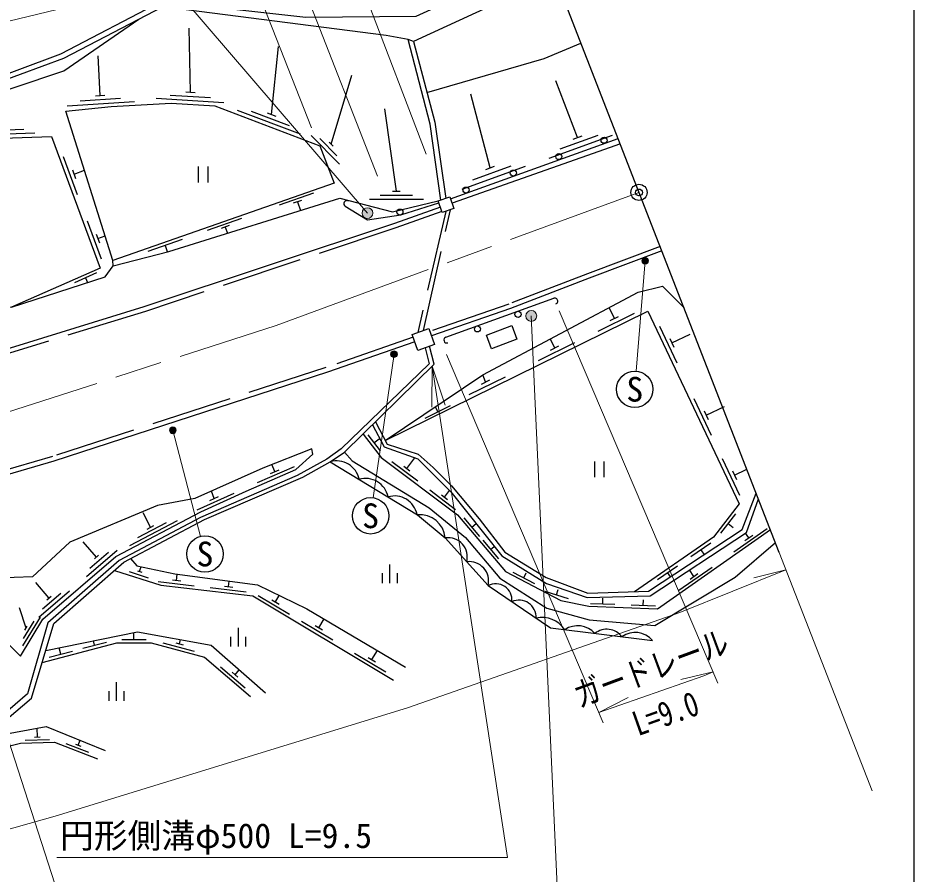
# Model space of a CAD drawing. Units: millimetres at full size, sheet at 1:1000; details may follow other scales. Extents: x 40000 to 680000, y 20000 to 380000.
# Drawn here: x 512592 to 579000, y 254310 to 317748 of the extents above; entities that cross this region are included whole.
import ezdxf
from ezdxf.enums import TextEntityAlignment as Align

# ---------------------------------------------------------------- set-up
doc = ezdxf.new("R2010")
doc.units = ezdxf.units.MM
doc.header["$LTSCALE"] = 1000
doc.header["$PDMODE"] = 32
doc.header["$PDSIZE"] = 500
doc.linetypes.add('CHAIN', pattern=[18.5, 12, -1.5, 3.5, -1.5])
doc.linetypes.add('DASHED', pattern=[7.5, 6, -1.5])
for name, color, linetype, lineweight in [('M-BGD', 7, 'Continuous', 25), ('M-BMK', 2, 'CHAIN', 13), ('M-BMK-OTRS', 5, 'Continuous', 25), ('M-BMK-SRVR', 3, 'Continuous', 25), ('M-STR-HTXT', 7, 'Continuous', 13), ('M-STR-STRC', 7, 'Continuous', 25), ('M-TTL-BAND', 7, 'Continuous', 25)]:
    doc.layers.add(name, color=color, linetype=linetype, lineweight=lineweight)
doc.layers.add('M-OTRS', color=6, linetype='Continuous')
doc.styles.add('ＭＳ ゴシック', font='')
doc.styles.get('ＭＳ ゴシック').set_extended_font_data('MS Gothic')

# ---------------------------------------------------------------- blocks, each defined once
blk = doc.blocks.new('open_arrow')
at = {"color": 0, "linetype": 'Continuous', "lineweight": -2}
blk.add_lwpolyline([(7.5, 1.25), (0, 0), (7.5, -1.25)], dxfattribs=at)

msp = doc.modelspace()

# ---------------------------------------------------------------- hatches: boundary and pattern name
at = {"layer": 'M-STR-HTXT'}
for points in [[(538157, 303072, -0.41421), (538280, 303625, -0.41421), (538832, 303502, -1)], [(559290, 299868, -1), (558851, 299629, -0.41421), (558951, 299968, -0.41421)], [(550296, 295450, -0.41421), (550419, 296002, -0.41421), (550971, 295880, -1)], [(540680, 292952, -1), (540241, 292713, -0.41421), (540341, 293052, -0.41421)], [(524292, 287312, -1), (523853, 287073, -0.41421), (523953, 287412, -0.41421)]]:
    msp.add_hatch(color=256, dxfattribs=at).paths.add_polyline_path(points)

# ---------------------------------------------------------------- linework, layer by layer
at = {"layer": 'M-BGD'}
for p, q in [((525381, 312239), (525277, 317000)), ((531388, 310597), (531905, 315637)), ((518685, 311996), (518528, 314930)), ((535802, 308392), (537346, 313496)), ((554068, 308884), (552460, 313085)), ((525031, 312260), (525730, 312218)), ((516231, 311229), (521220, 311566)), ((517209, 311596), (520202, 311798)), ((518336, 311973), (519034, 312020)), ((522849, 311791), (527840, 311489)), ((523865, 312030), (526860, 311849)), ((547591, 306640), (546162, 312099)), ((528837, 310921), (533513, 309150)), ((529879, 310847), (532684, 309785)), ((540637, 304918), (539770, 311014)), ((531060, 310721), (531715, 310473)), ((510639, 309419), (513037, 309501)), ((509850, 309092), (513847, 309228)), ((534324, 309044), (536423, 306901)), ((534958, 308825), (536217, 307539)), ((544660, 304337), (557060, 308817)), ((551962, 307358), (556664, 309057)), ((552780, 308036), (555601, 309055)), ((553739, 308765), (554397, 309003)), ((535655, 308542), (535949, 308242)), ((515946, 307477), (516989, 304664)), ((516627, 306503), (516870, 305847)), ((516749, 306175), (517526, 306463)), ((525956, 306727), (525956, 305553)), ((526656, 306727), (526656, 305553)), ((545505, 305057), (550207, 306756)), ((546313, 305763), (549134, 306783)), ((547262, 306521), (547920, 306759)), ((540357, 304918), (540917, 304918)), ((534503, 304758), (531954, 303868)), ((533595, 304219), (533000, 304011)), ((538637, 304318), (542637, 304318)), ((539437, 304618), (541837, 304618)), ((533298, 304115), (533521, 303476)), ((529166, 302895), (526617, 302005)), ((517715, 302706), (518759, 299893)), ((528258, 302356), (527664, 302148)), ((527961, 302252), (528123, 301789)), ((518397, 301732), (518640, 301076)), ((518518, 301404), (519051, 301601)), ((524773, 301330), (522224, 300440)), ((523499, 300885), (523657, 300432)), ((518420, 298848), (516773, 298123)), ((517596, 298486), (517752, 298133)), ((544302, 294099), (552300, 296976)), ((556794, 295473), (556394, 296284)), ((555581, 294541), (558272, 295867)), ((556480, 295318), (557108, 295628)), ((560144, 294902), (561425, 292189)), ((561056, 293673), (562412, 294314)), ((551159, 292362), (553850, 293688)), ((552372, 293294), (552041, 293967)), ((560907, 293990), (561206, 293357)), ((552058, 293140), (552686, 293449)), ((546041, 289840), (548732, 291166)), ((546940, 290617), (547567, 290927)), ((547253, 290772), (547046, 291295)), ((562674, 289545), (563955, 286832)), ((542770, 288095), (544654, 289023)), ((543712, 288559), (543553, 288882)), ((563586, 288317), (564942, 288958)), ((563437, 288633), (563736, 288000)), ((538512, 286852), (539439, 285673)), ((538976, 286262), (539353, 286559)), ((540302, 284891), (542219, 283447)), ((541405, 284361), (542002, 285153)), ((564772, 285103), (566054, 282390)), ((530349, 283315), (533098, 284515)), ((531307, 283995), (531948, 284275)), ((531628, 284135), (531401, 284654)), ((541181, 284529), (541629, 284192)), ((555313, 284886), (555313, 283713)), ((556013, 284886), (556013, 283713)), ((565684, 283875), (566558, 284287)), ((565535, 284191), (565834, 283558)), ((525878, 281295), (528608, 282540)), ((526825, 281991), (527462, 282281)), ((527144, 282136), (526930, 282684)), ((543110, 282776), (545027, 281331)), ((543989, 282414), (544436, 282077)), ((544213, 282245), (544574, 282724)), ((522423, 280009), (521864, 281071)), ((565759, 280999), (564664, 279571)), ((520876, 278653), (524416, 280516)), ((521472, 279238), (523596, 280355)), ((545640, 280695), (546805, 279322)), ((546223, 280009), (546543, 280280)), ((565212, 280285), (565593, 279993)), ((522175, 279879), (522670, 280140)), ((565647, 278193), (568103, 279916)), ((566755, 279226), (566506, 279581)), ((518414, 277796), (517437, 278934)), ((547040, 279046), (548204, 277673)), ((566468, 279025), (567041, 279427)), ((517667, 276363), (519943, 278318)), ((547622, 278360), (547889, 278586)), ((563927, 278840), (562446, 277817)), ((563186, 278328), (563459, 277933)), ((517927, 276982), (519293, 278155)), ((518255, 277659), (518574, 277933)), ((521614, 276729), (521728, 277090)), ((540164, 275866), (540164, 277260)), ((561460, 277135), (559980, 276112)), ((561578, 275336), (564033, 277059)), ((520826, 276727), (522256, 276273)), ((521447, 276782), (521780, 276676)), ((524348, 276072), (524404, 276538)), ((539604, 275866), (539604, 276597)), ((540724, 275866), (540724, 276597)), ((549275, 276687), (550870, 275853)), ((550072, 276270), (550267, 276642)), ((560720, 276624), (560926, 276326)), ((562685, 276369), (562350, 276847)), ((562398, 276168), (562971, 276571)), ((514891, 274770), (513914, 275907)), ((522980, 275993), (525661, 275674)), ((524036, 276109), (524661, 276035)), ((527892, 275650), (528517, 275576)), ((528204, 275613), (528253, 276018)), ((514144, 273337), (516420, 275292)), ((514404, 273956), (515769, 275128)), ((526836, 275534), (529517, 275215)), ((530391, 274964), (532708, 273579)), ((531673, 274478), (531961, 274960)), ((551648, 275264), (553364, 274722)), ((552506, 274993), (552632, 275393)), ((514732, 274633), (515050, 274906)), ((531402, 274639), (531943, 274316)), ((555031, 274370), (556830, 274302)), ((555930, 274336), (555946, 274756)), ((558928, 274222), (558944, 274641)), ((513198, 272531), (512715, 274029)), ((558029, 274256), (559827, 274188)), ((512965, 271212), (514254, 273354)), ((513017, 271764), (513790, 273049)), ((533600, 273046), (535917, 271660)), ((534882, 272559), (535277, 273221)), ((513108, 272381), (513288, 272681)), ((528930, 271161), (528930, 272556)), ((534611, 272721), (535152, 272398)), ((520289, 271692), (522089, 271684)), ((521189, 271688), (521191, 272168)), ((524557, 271379), (524638, 271683)), ((528370, 271161), (528370, 271893)), ((529490, 271161), (529490, 271893)), ((515774, 270605), (515651, 271069)), ((517409, 271038), (519149, 271498)), ((518279, 271268), (518193, 271592)), ((523336, 271456), (525654, 270837)), ((524286, 271451), (524827, 271306)), ((514904, 270374), (516644, 270835)), ((537545, 270687), (539863, 269302)), ((538557, 270362), (539098, 270039)), ((538827, 270201), (539232, 270878)), ((527612, 269674), (529437, 268116)), ((528468, 269260), (528894, 268896)), ((528681, 269078), (528993, 269444)), ((519908, 267136), (519908, 268531)), ((519348, 267136), (519348, 267868)), ((520468, 267136), (520468, 267868)), ((514034, 264473), (514014, 265124)), ((513824, 264466), (514244, 264479)), ((513141, 264235), (514940, 264290)), ((516136, 263993), (517811, 263333)), ((516855, 263936), (517246, 263782)), ((517050, 263859), (517197, 264231))]:
    msp.add_line(p, q, dxfattribs=at)
at = {"layer": 'M-BGD', "linetype": 'DASHED'}
for p, q in [((542643, 294596), (544643, 303530)), ((544299, 303412), (542219, 294446))]:
    msp.add_line(p, q, dxfattribs=at)
at = {"layer": 'M-BGD'}
for points in [[(504915, 291675), (503197, 301853), (502713, 304795), (502627, 306547), (502701, 307115), (503368, 309618), (504347, 310398), (506029, 311467), (515777, 315088), (523258, 318983), (533916, 317797), (542112, 317870), (551803, 322314)], [(552380, 320834), (541908, 315995), (543482, 310030), (544294, 304377)], [(541908, 315995), (541504, 316160), (539879, 316442), (523324, 318564), (515965, 314731), (506324, 311182), (505001, 310383), (504535, 310100), (503721, 309388), (503306, 308048), (503008, 306958), (503000, 305981), (503407, 302339), (504142, 298194), (505227, 291764)], [(506324, 311182), (508375, 311274), (515995, 313827), (521559, 317644)], [(543936, 304254), (543152, 309887), (541504, 316160)], [(542904, 312219), (551592, 314740), (554312, 315873)], [(512124, 296306), (519069, 298560), (519638, 299377), (519620, 299785), (516155, 310836), (519505, 311175), (523946, 311424), (527179, 311229), (534959, 308281), (536025, 305512), (519620, 299785)], [(503469, 308574), (515072, 308970), (518696, 299199), (512124, 296306), (504539, 295841)], [(557212, 308425), (556890, 308297), (544766, 304030)], [(519638, 299377), (523772, 300429), (536438, 304388), (540346, 303376), (543744, 304188)], [(543903, 303726), (540495, 302527), (521928, 296337), (508229, 292118), (505669, 291408)], [(536846, 303796), (538506, 302778), (540968, 303147), (543795, 304040)], [(560303, 300491), (554920, 298453), (549098, 296215), (543235, 294182)], [(539808, 286434), (547046, 291295), (558557, 297439), (560360, 297874), (561952, 296257)], [(539808, 286434), (559280, 296029), (566028, 281743), (564135, 279276), (558288, 275235)], [(542003, 293755), (535531, 291511), (515246, 284914), (501646, 280930), (487443, 277088), (477235, 274534), (476104, 274278)], [(542773, 293301), (543072, 292128), (536541, 285814), (535475, 285064), (533287, 283844), (526130, 280724), (520084, 277545), (514803, 272925), (513304, 267655), (511464, 266090), (507874, 264381), (502668, 260194)], [(502944, 259865), (508127, 264047), (511772, 265792), (513609, 267352), (515246, 272865), (520431, 277413), (526414, 280581), (533714, 283717), (535732, 284864), (536804, 285564), (543444, 292086), (543100, 293416)], [(538866, 287589), (539723, 285961), (542235, 285070), (544676, 282645), (548442, 277888), (551762, 275852), (554775, 274804), (559433, 274928), (566574, 279626), (567460, 282114)], [(539097, 287816), (539953, 286154), (542252, 285422), (543367, 284426), (544714, 283090), (546769, 280635), (548663, 278153), (551740, 276276), (554813, 275129), (559317, 275266), (566268, 279844), (567294, 282540)], [(538167, 286903), (539522, 285179), (545173, 280920), (548721, 276740), (552833, 274588), (554898, 274165), (559999, 273971), (568349, 279832)], [(536804, 285564), (537369, 284925), (543055, 281444), (545750, 279259), (548309, 276224), (551797, 274006), (554912, 273149), (559797, 272738), (565754, 276307), (568720, 278878)], [(535732, 284864), (542195, 280940), (544263, 279221), (547432, 275687), (552056, 272552), (559611, 271606)], [(520946, 277686), (521392, 277161), (524221, 276563), (530354, 275733), (534006, 273974), (541323, 269639)], [(519750, 276816), (523187, 275727), (530005, 274915), (540436, 268679)], [(514655, 270874), (521461, 272254), (526909, 271275), (530937, 267737)], [(514392, 269991), (519917, 271454), (522459, 271442), (526407, 270388), (529834, 267462)], [(508127, 264047), (514697, 265248), (519057, 263474)], [(506028, 262354), (512780, 264014), (515314, 264091), (518479, 262844)]]:
    msp.add_lwpolyline(points, dxfattribs=at)
for points in [[(543744, 304188), (544610, 304485), (544906, 303620), (544041, 303323)], [(547305, 294240), (549185, 294961), (549574, 293945), (547695, 293225)], [(541810, 294301), (543039, 294736), (543461, 293544), (542232, 293109)], [(506106, 280100), (507145, 277322), (508521, 274670), (512790, 270456), (514437, 273193), (519849, 277842), (526136, 281149), (529511, 282687), (533197, 284296), (534439, 285425), (534383, 285820), (530740, 284395), (525712, 282137), (522940, 281612), (516444, 278916), (513674, 276342), (510921, 276243), (508235, 277994), (506608, 280314)]]:
    msp.add_lwpolyline(points, close=True, dxfattribs=at)
at = {"layer": 'M-BGD', "linetype": 'DASHED'}
for points in [[(544016, 303395), (540608, 302196), (522034, 296004), (508327, 291782), (505766, 291068)], [(560176, 300817), (554796, 298780), (548978, 296544), (543118, 294512)], [(541886, 294085), (535420, 291843), (515143, 285249), (501551, 281267), (487355, 277427), (477154, 274875), (476044, 274623)]]:
    msp.add_lwpolyline(points, dxfattribs=at)
at = {"layer": 'M-BGD'}
for centre in [(556029, 308684), (552673, 307471), (549303, 306253), (545804, 304989), (540900, 303362), (549650, 295783), (546647, 294703)]:
    msp.add_circle(centre, 225, dxfattribs=at)
for centre, radius, start, end in [((536964, 303988), 225, 58.46925, 238.46925), ((552377, 296764), 225, 289.78291, 109.78291), ((544378, 293887), 225, 109.78291, 289.78291), ((536205, 283226), 1704, 11.34624, 106.13065), ((538350, 281924), 1704, 11.34624, 106.13065), ((540495, 280622), 1704, 11.34624, 106.13065), ((542360, 279035), 1912, 5.59123, 94.93925), ((544467, 277810), 1426, 345.53308, 98.23529), ((546036, 276029), 1437, 346.23938, 97.52899), ((547985, 274603), 1217, 354.68623, 117.0449), ((549733, 273357), 1254, 356.4444, 115.28674), ((551422, 271284), 2042, 33.76759, 102.3748), ((554074, 270979), 1728, 42.16811, 123.55488), ((556235, 271069), 1386, 36.30143, 129.42155), ((558332, 270557), 1654, 39.37543, 126.34755)]:
    msp.add_arc(centre, radius, start, end, dxfattribs=at)
at = {"layer": 'M-BMK'}
msp.add_lwpolyline([(64248, 294584), (163986, 286644), (308479, 275243), (363473, 271054), (384730, 269949), (396048, 269693), (413927, 270239), (436916, 271982), (448984, 273575), (462711, 275829), (488914, 282160), (507012, 286979), (531736, 294966), (558616, 304821)], dxfattribs=at)
at = {"layer": 'M-BMK-OTRS'}
msp.add_line((569006, 278144), (550509, 325637), dxfattribs=at)
at = {"layer": 'M-BMK-SRVR'}
msp.add_circle((558616, 304821), 600, dxfattribs=at)
at = {"layer": 'M-OTRS'}
msp.add_point((558616, 304821), dxfattribs=at)
msp.add_point((558616, 304821), dxfattribs=at)
msp.add_point((558616, 304821), dxfattribs=at)
at = {"layer": 'M-STR-HTXT'}
for p, q in [((527603, 335799), (539246, 306020)), ((538495, 303287), (519059, 325930)), ((535919, 325797), (542844, 307663)), ((528475, 324537), (534353, 309602)), ((559070, 299748), (558411, 291578)), ((550634, 295665), (552559, 253418)), ((552690, 296037), (564462, 268455)), ((540461, 292832), (538919, 282194)), ((544359, 292821), (555954, 265523)), ((524073, 287193), (526113, 279334)), ((506166, 281877), (517476, 246999)), ((575887, 260477), (569006, 278144)), ((569505, 276864), (567123, 276268)), ((564108, 269284), (561715, 268736)), ((555632, 266281), (557814, 267406))]:
    msp.add_line(p, q, dxfattribs=at)
for points in [[(66042, 324536), (88729, 322745), (132956, 319278), (166387, 316548), (223642, 312031), (310825, 305151), (361130, 301229), (365080, 301011), (385847, 299931), (395929, 299703), (412334, 300204), (433816, 301833), (444589, 303255), (456924, 305280), (479435, 310006), (496390, 313766), (511181, 317338), (522667, 320120), (536274, 324869)], [(543298, 291942), (548868, 255540), (515466, 255540)], [(62419, 264635), (84024, 262930), (128170, 259469), (161586, 256740), (218923, 252217), (306133, 245335), (357141, 241358), (361866, 241097), (383612, 239966), (396167, 239683), (415519, 240273), (440015, 242131), (453378, 243895), (468497, 246377), (487326, 250692), (515362, 258613), (541455, 266619), (561645, 273681), (569505, 276864)], [(555632, 266281), (563410, 269001), (564108, 269284)]]:
    msp.add_lwpolyline(points, dxfattribs=at)
for centre, radius in [((538495, 303287), 400), ((559070, 299748), 250), ((550634, 295665), 400), ((540461, 292832), 250), ((524073, 287193), 250)]:
    msp.add_circle(centre, radius, dxfattribs=at)
at = {"layer": 'M-STR-STRC'}
for centre in [(558303, 290233), (538726, 280858), (526452, 278027)]:
    msp.add_circle(centre, 1350, dxfattribs=at)
at = {"layer": 'M-TTL-BAND'}
msp.add_line((579000, 20000), (579000, 370000), dxfattribs=at)
msp.add_line((579000, 20000), (579000, 370000), dxfattribs=at)

# ---------------------------------------------------------------- block references
at = {"layer": 'M-STR-HTXT', "xscale": 400, "yscale": 400, "rotation": 278.7}
msp.add_blockref('open_arrow', (543298, 291942), dxfattribs=at)

# ---------------------------------------------------------------- texts
at = {"layer": 'M-STR-HTXT', "style": 'ＭＳ ゴシック', "width": 0.8}
for s, rotation, p in [('ガードレール', 20.343, (560009, 268187)), ('L=9.0', 19.506, (561072, 264833))]:
    msp.add_text(s, height=1833, rotation=rotation, dxfattribs=at).set_placement(p, align=Align.BOTTOM_CENTER)
at = {"layer": 'M-STR-HTXT', "style": 'ＭＳ ゴシック'}
msp.add_text('円形側溝φ500 L=9.5', height=1833, dxfattribs=at).set_placement((538836, 255693), align=Align.BOTTOM_RIGHT)
at = {"layer": 'M-STR-STRC', "style": 'ＭＳ ゴシック'}
for p in [(558303, 290233), (538726, 280858), (526452, 278027)]:
    msp.add_text('S', height=1833, dxfattribs=at).set_placement(p, align=Align.MIDDLE_CENTER)

doc.saveas('drawing.dxf')
